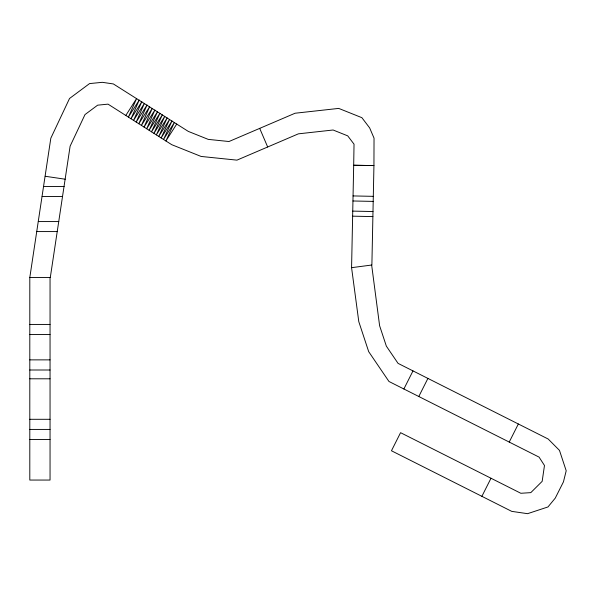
<?xml version="1.0" encoding="UTF-8"?>
<svg xmlns="http://www.w3.org/2000/svg" width="596" height="596" viewBox="0 0 596 596"><rect width="100%" height="100%" fill="white"/><g stroke="black" fill="none" stroke-linecap="round" stroke-linejoin="round"><path stroke-width="0.89" d="M351.573 267.671L353.689 165.263L373.938 165.576L371.882 265.004L351.573 267.671L358.792 321.646L368.693 351.662L388.957 381.47L539.067 457.11L544.476 465.498L542.166 481.345L530.812 492.631L520.844 493.279L400.572 432.681L391.46 450.762L511.733 511.368L527.572 513.678L547.977 506.95L555.248 498.137L563.451 481.866L566.2 470.773L559.473 450.375L548.186 439.021L398.068 363.381L386.35 346.142L379.615 325.744L371.651 265.034M29.8 277.535L50.824 138.205L69.531 98.482L89.556 83.589L102.333 82.323L113.359 83.939L188.299 131.396L208.242 139.382L228.983 141.52L295.08 113.233L338.722 108.405L361.884 117.68L369.654 127.909L374.035 138.145L373.938 165.576L353.689 165.248L354.031 144.172L347.721 135.858L333.097 130.002L298.395 133.839L236.955 160.138L201.098 156.443L171.76 144.694L108.032 104.144L97.64 105.172L85.004 114.574L70.119 146.162L50.288 277.535L29.8 277.535L29.8 480.056L50.049 480.056L50.049 277.535M403.879 388.987L412.991 370.906M418.794 396.504L427.913 378.423M481.888 496.326L491 478.245M509.23 442.068L518.341 423.987M125.808 115.453L136.685 98.37L128.386 117.092L139.255 100.016L130.978 118.746L141.841 101.67L133.579 120.399L144.441 103.331L136.186 122.061L147.041 105L138.808 123.722L149.656 106.669L141.431 125.391L152.278 108.345L144.053 127.06L154.9 110.022L146.683 128.736L157.523 111.698L149.104 130.278L159.944 113.247L151.518 131.813L162.365 114.797L153.939 133.348L164.779 116.347L156.346 134.882L167.193 117.889L158.752 136.417L169.592 119.424L161.144 137.937L171.991 120.958L163.528 139.457L174.375 122.485L165.904 140.969L176.751 124.005M43.657 186.533L64.144 186.533M42.137 196.538L62.625 196.538M38.323 221.57L58.81 221.57M36.796 231.576L57.283 231.576M29.8 324.433L50.049 324.433M29.8 334.557L50.049 334.557M29.8 359.872L50.049 359.872M29.8 370.004L50.049 370.004M29.8 378.795L50.049 378.795M29.8 419.301L50.049 419.301M29.8 429.425L50.049 429.425M29.8 439.55L50.049 439.55M353.055 195.928L373.305 196.345M352.951 200.986L373.2 201.403M352.743 211.111L372.992 211.528M352.638 216.169L372.887 216.594M45.221 176.274L65.262 179.217M259.7 128.371L267.671 146.989"/></g></svg>
